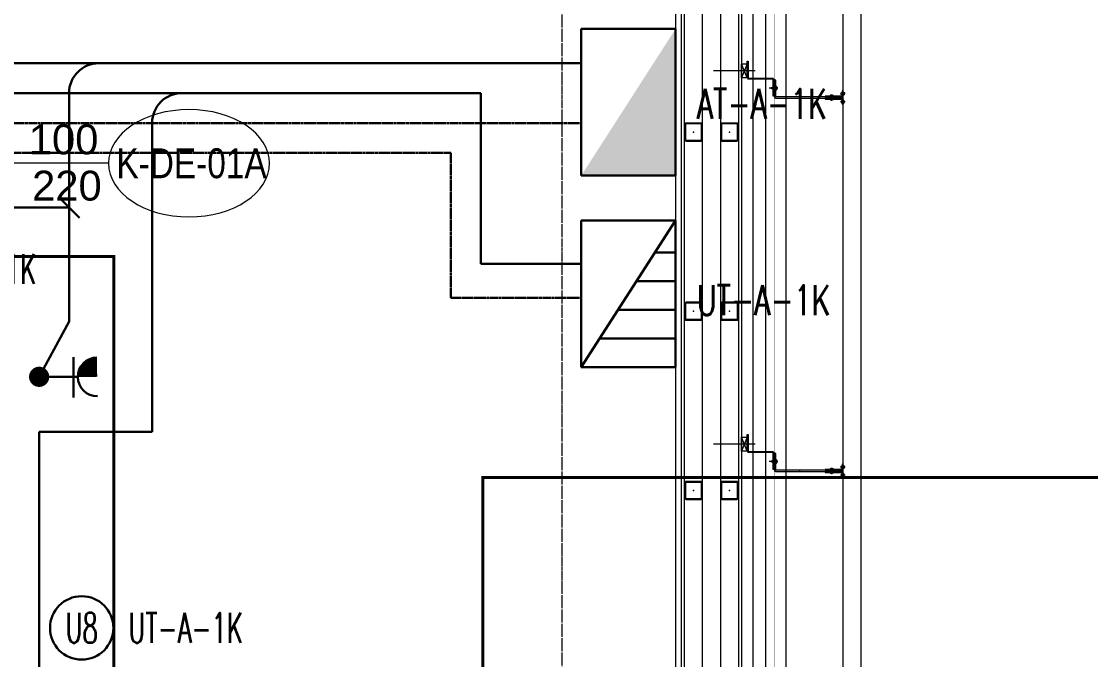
# Model space of a CAD drawing. Extents: x -1439 to 23780, y -1362 to 4476.
# Drawn here: x 10486.6 to 10844.4, y 2136.8 to 2350.5 of the extents above; entities that cross this region are included whole.
import ezdxf
from ezdxf.enums import TextEntityAlignment as Align

# ---------------------------------------------------------------- set-up
doc = ezdxf.new("R2010")
doc.units = 0
doc.header["$MEASUREMENT"] = 0
for name, pattern in [('Audi$0$DASHDOT2', [0.5, 0.25, -0.125, 0, -0.125]), ('Audi$0$HIDDEN2', [4.7625, 3.175, -1.5875]), ('DASHED2', [0.375, 0.25, -0.125])]:
    doc.linetypes.add(name, pattern=pattern)
doc.layers.get('0').update_dxf_attribs({"color": 9, "lineweight": 9})
for name, color, linetype, lineweight in [('Audi$0$06C', 8, 'Continuous', 9), ('Audi$0$06D', 8, 'Continuous', 9), ('Audi$0$10', 8, 'Continuous', 9), ('Audi$0$11', 8, 'Continuous', 9), ('Audi$0$21', 8, 'Continuous', 9), ('Audi$0$22', 8, 'Continuous', 9), ('Audi$0$24', 8, 'Audi$0$DASHDOT2', 9), ('Audi$0$33', 8, 'Audi$0$BATTING', 9), ('Audi$0$35', 8, 'Continuous', 9), ('E-AYDINLATMA VE PRİZ PANOSU', 7, 'Continuous', 30), ('E-ETANŞ PRİZ', 7, 'Continuous', 30), ('E-KABLO', 7, 'Continuous', 30), ('E-LINYE', 7, 'Continuous', 30), ('E-UPS PANOSU', 7, 'Continuous', 30), ('E-YAZI', 7, 'Continuous', 30)]:
    doc.layers.add(name, color=color, linetype=linetype, lineweight=lineweight)
doc.styles.add('Audi$0$Arial', font='arial.ttf', dxfattribs={"height": 2.5})
doc.styles.add('E-YAZI', font='txttw.shx')
doc.linetypes.add('Audi$0$BATTING', pattern='A,0.0001,-0.1,[134,ltypeshp.shx,S=0.1,R=0,X=-0.1,Y=0],-0.2,[134,ltypeshp.shx,S=0.1,R=180,X=0.1,Y=0],-0.1', length=0.4001)

# ---------------------------------------------------------------- blocks, each defined once
blk = doc.blocks.new('Audi$0$0_doorno')
blk.add_lwpolyline([(4.5, 0), (12.5, 0)])
blk.add_ellipse((-0.891, 0), major_axis=(-5.391, 0), ratio=0.666667)
at = {"style": 'Audi$0$Arial'}
blk.add_attdef('YUKSEKLIK', text='', height=2, dxfattribs=at).set_placement((5, 12.3), align=Align.TOP_LEFT)
blk.add_attdef('KAPINO', text='', height=2, dxfattribs=at).set_placement((0, 0), align=Align.MIDDLE)
blk.add_attdef('GENISLIK', text='', height=2, dxfattribs=at).set_placement((5, -3.789), align=Align.BOTTOM_LEFT)
blk = doc.blocks.new('Audi$0$p- alum kaplama profil')
at = {"lineweight": 13}
blk.add_lwpolyline([(7.12, 12.59), (7.12, 26.49)], dxfattribs=at)
at = {"lineweight": 18}
blk.add_lwpolyline([(4.09, 6.16), (-1.41, 6.16), (-1.41, 6.46), (4.09, 6.46, 0.414214), (4.29, 6.66), (4.29, 14.66, -0.414214), (4.79, 15.16), (10.29, 15.16), (10.29, 14.86), (4.79, 14.86, 0.414214), (4.59, 14.66), (4.59, 6.66, -0.414214)], format="xyb", close=True, dxfattribs=at)
at = {"lineweight": 5}
blk.add_lwpolyline([(9.44, 15.16), (4.79, 15.16), (4.79, 17.16), (9.44, 17.16)], close=True, dxfattribs=at)
for points in [[(4.79, 15.16), (9.44, 17.16)], [(9.44, 15.16), (4.79, 17.16)]]:
    blk.add_lwpolyline(points, dxfattribs=at)
blk.add_lwpolyline([(-2.06, 5.56), (-2.06, -2.34), (-2.06, -15.69), (-1.66, -15.69), (-1.66, -2.34), (-1.66, 5.56), (-1.66, 5.56), (-1.66, 5.57), (-1.66, 5.57), (-1.66, 5.58), (-1.66, 5.58), (-1.65, 5.59), (-1.65, 5.59), (-1.65, 5.59), (-1.65, 5.6), (-1.65, 5.6), (-1.64, 5.61), (-1.64, 5.61), (-1.64, 5.62), (-1.64, 5.62), (-1.63, 5.62), (-1.63, 5.63), (-1.63, 5.63), (-1.62, 5.63), (-1.62, 5.64), (-1.61, 5.64), (-1.61, 5.64), (-1.61, 5.64), (-1.6, 5.65), (-1.6, 5.65), (-1.59, 5.65), (-1.59, 5.65), (-1.58, 5.65), (-1.58, 5.65), (-1.57, 5.66), (-1.57, 5.66), (-1.56, 5.66), (-1.56, 5.66), (3.94, 5.66), (3.94, 6.06), (-1.56, 6.06), (-1.58, 6.06), (-1.61, 6.05), (-1.63, 6.05), (-1.66, 6.05), (-1.68, 6.04), (-1.7, 6.03), (-1.73, 6.03), (-1.75, 6.02), (-1.77, 6.01), (-1.79, 6), (-1.82, 5.99), (-1.84, 5.97), (-1.86, 5.96), (-1.88, 5.94), (-1.89, 5.93), (-1.91, 5.91), (-1.93, 5.89), (-1.95, 5.87), (-1.96, 5.85), (-1.97, 5.83), (-1.99, 5.81), (-2, 5.79), (-2.01, 5.77), (-2.02, 5.75), (-2.03, 5.72), (-2.04, 5.7), (-2.04, 5.68), (-2.05, 5.65), (-2.05, 5.63), (-2.06, 5.61), (-2.06, 5.58)], close=True)
blk.add_lwpolyline([(-1.66, -2.34), (-2.06, -2.34)])
for points in [[(-2.36, -10.84), (-2.36, -16.39), (-2.36, -16.39, -0.414214), (-2.51, -16.54), (-2.51, -16.54), (-4.06, -16.54), (-4.06, -16.84), (-2.51, -16.84), (-2.51, -16.84, 0.414214), (-2.06, -16.39), (-2.06, -10.84)], [(-1.36, -10.84), (-1.66, -10.84), (-1.66, -16.39, 0.414214), (-1.21, -16.84), (-1.21, -16.84), (0.34, -16.84), (0.34, -16.54), (-1.21, -16.54), (-1.21, -16.54, -0.414214), (-1.36, -16.39), (-1.36, -16.39)]]:
    blk.add_lwpolyline(points, format="xyb", close=True)
for points in [[(1.05, 6.91, -10), (1.29, 7.56, -10)], [(1.29, 4.93, -10), (1.29, 7.8, -10)], [(1.53, 6.82, -10), (1.29, 7.56, -10)], [(0.67, 5.66, -10), (1.91, 5.66, -10)], [(0.67, 5.66, -10), (0.67, 5.64, -10), (0.67, 5.62, -10), (0.67, 5.6, -10), (0.68, 5.58, -10), (0.68, 5.56, -10), (0.69, 5.54, -10), (0.69, 5.52, -10), (0.7, 5.5, -10), (0.7, 5.48, -10), (0.71, 5.46, -10), (0.72, 5.45, -10), (0.73, 5.43, -10), (0.74, 5.41, -10), (0.75, 5.4, -10), (0.76, 5.38, -10), (0.77, 5.36, -10), (0.79, 5.35, -10), (0.8, 5.33, -10), (0.81, 5.32, -10), (0.83, 5.31, -10), (0.84, 5.29, -10), (0.86, 5.28, -10), (0.87, 5.27, -10), (0.89, 5.26, -10), (0.91, 5.25, -10), (0.92, 5.24, -10), (0.94, 5.23, -10), (0.96, 5.22, -10), (0.98, 5.21, -10), (1, 5.21, -10), (1.02, 5.2, -10), (1.03, 5.2, -10)], [(0.96, 5.66, -10), (0.97, 5.66, -10), (0.97, 5.66, -10), (0.97, 5.66, -10), (0.98, 5.66, -10), (0.98, 5.66, -10), (0.99, 5.66, -10), (0.99, 5.66, -10), (1, 5.66, -10), (1, 5.67, -10), (1, 5.67, -10), (1.01, 5.67, -10), (1.01, 5.67, -10), (1.01, 5.67, -10), (1.02, 5.68, -10), (1.02, 5.68, -10), (1.02, 5.68, -10), (1.03, 5.69, -10), (1.03, 5.69, -10), (1.03, 5.69, -10), (1.04, 5.7, -10), (1.04, 5.7, -10), (1.04, 5.7, -10), (1.04, 5.71, -10), (1.04, 5.71, -10), (1.05, 5.72, -10), (1.05, 5.72, -10), (1.05, 5.72, -10), (1.05, 5.73, -10), (1.05, 5.73, -10), (1.05, 5.74, -10), (1.05, 5.74, -10), (1.05, 5.75, -10)], [(1.61, 6.87, -10), (0.98, 6.96, -10)], [(1.33, 5.85, -10), (0.98, 5.88, -10)], [(1.56, 7.05, -10), (1.02, 7.13, -10)], [(1.03, 5.2, -10), (1.04, 5.2, -10), (1.05, 5.19, -10), (1.05, 5.19, -10), (1.06, 5.19, -10), (1.06, 5.19, -10), (1.07, 5.19, -10), (1.07, 5.19, -10), (1.08, 5.19, -10), (1.08, 5.19, -10), (1.09, 5.19, -10), (1.09, 5.18, -10), (1.1, 5.18, -10), (1.1, 5.18, -10), (1.11, 5.18, -10), (1.11, 5.18, -10), (1.12, 5.18, -10), (1.12, 5.18, -10), (1.13, 5.18, -10), (1.13, 5.18, -10), (1.14, 5.18, -10), (1.15, 5.18, -10), (1.15, 5.18, -10), (1.16, 5.17, -10), (1.16, 5.17, -10), (1.17, 5.17, -10), (1.17, 5.17, -10), (1.18, 5.17, -10), (1.18, 5.17, -10), (1.19, 5.17, -10), (1.19, 5.17, -10), (1.2, 5.17, -10), (1.2, 5.17, -10)], [(1.05, 5.83, -10), (1.05, 6.01, -10)], [(1.05, 5.75, -10), (1.05, 5.83, -10)], [(1.2, 5.17, -10), (1.2, 5.2, -10)], [(1.38, 5.2, -10), (1.2, 5.2, -10)], [(1.29, 6.16, -10), (1.29, 6.26, -10)], [(1.38, 5.17, -10), (1.38, 5.2, -10)], [(1.38, 5.17, -10), (1.38, 5.17, -10), (1.39, 5.17, -10), (1.39, 5.17, -10), (1.4, 5.17, -10), (1.41, 5.17, -10), (1.41, 5.17, -10), (1.42, 5.17, -10), (1.42, 5.17, -10), (1.43, 5.17, -10), (1.43, 5.18, -10), (1.44, 5.18, -10), (1.44, 5.18, -10), (1.45, 5.18, -10), (1.45, 5.18, -10), (1.46, 5.18, -10), (1.46, 5.18, -10), (1.47, 5.18, -10), (1.47, 5.18, -10), (1.48, 5.18, -10), (1.48, 5.18, -10), (1.49, 5.18, -10), (1.5, 5.19, -10), (1.5, 5.19, -10), (1.51, 5.19, -10), (1.51, 5.19, -10), (1.52, 5.19, -10), (1.52, 5.19, -10), (1.53, 5.19, -10), (1.53, 5.19, -10), (1.54, 5.19, -10), (1.54, 5.2, -10), (1.55, 5.2, -10)], [(1.53, 5.75, -10), (1.53, 5.92, -10)], [(1.53, 5.75, -10), (1.53, 5.74, -10), (1.53, 5.74, -10), (1.53, 5.73, -10), (1.53, 5.73, -10), (1.53, 5.72, -10), (1.54, 5.72, -10), (1.54, 5.72, -10), (1.54, 5.71, -10), (1.54, 5.71, -10), (1.54, 5.7, -10), (1.54, 5.7, -10), (1.55, 5.7, -10), (1.55, 5.69, -10), (1.55, 5.69, -10), (1.55, 5.69, -10), (1.56, 5.68, -10), (1.56, 5.68, -10), (1.56, 5.68, -10), (1.57, 5.67, -10), (1.57, 5.67, -10), (1.58, 5.67, -10), (1.58, 5.67, -10), (1.58, 5.67, -10), (1.59, 5.66, -10), (1.59, 5.66, -10), (1.6, 5.66, -10), (1.6, 5.66, -10), (1.6, 5.66, -10), (1.61, 5.66, -10), (1.61, 5.66, -10), (1.62, 5.66, -10), (1.62, 5.66, -10)], [(1.55, 5.2, -10), (1.57, 5.2, -10), (1.59, 5.21, -10), (1.6, 5.21, -10), (1.62, 5.22, -10), (1.64, 5.23, -10), (1.66, 5.24, -10), (1.68, 5.25, -10), (1.69, 5.26, -10), (1.71, 5.27, -10), (1.73, 5.28, -10), (1.74, 5.29, -10), (1.76, 5.31, -10), (1.77, 5.32, -10), (1.78, 5.33, -10), (1.8, 5.35, -10), (1.81, 5.36, -10), (1.82, 5.38, -10), (1.83, 5.4, -10), (1.84, 5.41, -10), (1.85, 5.43, -10), (1.86, 5.45, -10), (1.87, 5.46, -10), (1.88, 5.48, -10), (1.89, 5.5, -10), (1.89, 5.52, -10), (1.9, 5.54, -10), (1.9, 5.56, -10), (1.9, 5.58, -10), (1.91, 5.6, -10), (1.91, 5.62, -10), (1.91, 5.64, -10), (1.91, 5.66, -10)], [(-2.86, -13.04, 0), (-0.86, -13.04, 0)], [(-2.36, -12.52, 0), (-2.4, -12.53, 0), (-2.43, -12.56, 0), (-2.47, -12.58, 0), (-2.5, -12.6, 0), (-2.53, -12.63, 0), (-2.56, -12.66, 0), (-2.59, -12.69, 0), (-2.61, -12.73, 0), (-2.63, -12.76, 0), (-2.65, -12.8, 0), (-2.67, -12.84, 0), (-2.68, -12.88, 0), (-2.69, -12.92, 0), (-2.7, -12.96, 0), (-2.71, -13, 0), (-2.71, -13.04, 0), (-2.71, -13.08, 0), (-2.7, -13.13, 0), (-2.69, -13.17, 0), (-2.68, -13.21, 0), (-2.67, -13.25, 0), (-2.65, -13.28, 0), (-2.63, -13.32, 0), (-2.61, -13.36, 0), (-2.59, -13.39, 0), (-2.56, -13.42, 0), (-2.53, -13.45, 0), (-2.5, -13.48, 0), (-2.47, -13.51, 0), (-2.43, -13.53, 0), (-2.4, -13.55, 0), (-2.36, -13.57, 0)], [(-2.36, -13.04, 0), (-2.36, -12.52, 0)], [(-2.36, -13.04, 0), (-2.36, -12.73, 0)], [(-2.36, -12.73, 0), (-2.36, -13.04, 0)], [(-1.36, -12.73, 0), (-2.36, -12.73, 0)], [(-2.36, -13.04, 0), (-2.36, -13.36, 0)], [(-2.36, -13.04, 0), (-2.36, -13.57, 0)], [(-2.36, -13.36, 0), (-2.36, -13.04, 0)], [(-1.36, -13.36, 0), (-2.36, -13.36, 0)], [(-1.36, -13.04, 0), (-1.36, -12.37, 0)], [(-1.36, -13.72, 0), (-1.32, -13.68, 0), (-1.29, -13.65, 0), (-1.26, -13.61, 0), (-1.23, -13.58, 0), (-1.2, -13.54, 0), (-1.18, -13.5, 0), (-1.16, -13.45, 0), (-1.14, -13.41, 0), (-1.12, -13.37, 0), (-1.1, -13.32, 0), (-1.09, -13.28, 0), (-1.08, -13.23, 0), (-1.07, -13.18, 0), (-1.06, -13.14, 0), (-1.06, -13.09, 0), (-1.06, -13.04, 0), (-1.06, -12.99, 0), (-1.06, -12.95, 0), (-1.07, -12.9, 0), (-1.08, -12.85, 0), (-1.09, -12.81, 0), (-1.1, -12.76, 0), (-1.12, -12.72, 0), (-1.14, -12.67, 0), (-1.16, -12.63, 0), (-1.18, -12.59, 0), (-1.2, -12.55, 0), (-1.23, -12.51, 0), (-1.26, -12.47, 0), (-1.29, -12.43, 0), (-1.32, -12.4, 0), (-1.36, -12.37, 0)], [(-1.36, -13.04, 0), (-1.36, -13.72, 0)], [(-3.84, -17.04, 0), (-3.81, -17.07, 0), (-3.78, -17.1, 0), (-3.75, -17.12, 0), (-3.72, -17.15, 0), (-3.69, -17.17, 0), (-3.66, -17.19, 0), (-3.62, -17.21, 0), (-3.59, -17.23, 0), (-3.55, -17.24, 0), (-3.52, -17.26, 0), (-3.48, -17.27, 0), (-3.44, -17.28, 0), (-3.4, -17.28, 0), (-3.36, -17.29, 0), (-3.32, -17.29, 0), (-3.29, -17.29, 0), (-3.25, -17.29, 0), (-3.21, -17.29, 0), (-3.17, -17.28, 0), (-3.13, -17.28, 0), (-3.09, -17.27, 0), (-3.06, -17.26, 0), (-3.02, -17.24, 0), (-2.98, -17.23, 0), (-2.95, -17.21, 0), (-2.91, -17.19, 0), (-2.88, -17.17, 0), (-2.85, -17.15, 0), (-2.82, -17.12, 0), (-2.79, -17.1, 0), (-2.76, -17.07, 0), (-2.73, -17.04, 0)], [(-3.29, -17.04, 0), (-3.84, -17.04, 0)], [(-2.85, -16.54, 0), (-2.86, -16.51, 0), (-2.87, -16.47, 0), (-2.89, -16.44, 0), (-2.91, -16.41, 0), (-2.93, -16.38, 0), (-2.96, -16.35, 0), (-2.98, -16.33, 0), (-3.01, -16.31, 0), (-3.04, -16.29, 0), (-3.07, -16.27, 0), (-3.11, -16.25, 0), (-3.14, -16.24, 0), (-3.18, -16.23, 0), (-3.21, -16.22, 0), (-3.25, -16.22, 0), (-3.29, -16.22, 0), (-3.32, -16.22, 0), (-3.36, -16.22, 0), (-3.39, -16.23, 0), (-3.43, -16.24, 0), (-3.46, -16.25, 0), (-3.5, -16.27, 0), (-3.53, -16.29, 0), (-3.56, -16.31, 0), (-3.59, -16.33, 0), (-3.61, -16.35, 0), (-3.64, -16.38, 0), (-3.66, -16.41, 0), (-3.68, -16.44, 0), (-3.7, -16.47, 0), (-3.71, -16.51, 0), (-3.73, -16.54, 0)], [(-3.29, -16.54, 0), (-3.73, -16.54, 0)], [(-3.29, -16.54, 0), (-3.55, -16.54, 0)], [(-3.55, -16.54, 0), (-3.29, -16.54, 0)], [(-3.55, -17.04, 0), (-3.55, -16.54, 0)], [(-3.29, -17.54, 0), (-3.29, -16.04, 0)], [(-3.29, -16.54, 0), (-2.85, -16.54, 0)], [(-3.29, -16.54, 0), (-3.03, -16.54, 0)], [(-3.03, -16.54, 0), (-3.29, -16.54, 0)], [(-3.29, -17.04, 0), (-2.73, -17.04, 0)], [(-3.03, -17.04, 0), (-3.03, -16.54, 0)], [(-0.56, -17.04, 0), (-1.11, -17.04, 0)], [(0, -17.04, 0), (-0.03, -17.07, 0), (-0.06, -17.1, 0), (-0.09, -17.12, 0), (-0.12, -17.15, 0), (-0.15, -17.17, 0), (-0.18, -17.19, 0), (-0.22, -17.21, 0), (-0.25, -17.23, 0), (-0.29, -17.24, 0), (-0.33, -17.26, 0), (-0.36, -17.27, 0), (-0.4, -17.28, 0), (-0.44, -17.28, 0), (-0.48, -17.29, 0), (-0.52, -17.29, 0), (-0.56, -17.29, 0), (-0.59, -17.29, 0), (-0.63, -17.29, 0), (-0.67, -17.28, 0), (-0.71, -17.28, 0), (-0.75, -17.27, 0), (-0.79, -17.26, 0), (-0.82, -17.24, 0), (-0.86, -17.23, 0), (-0.89, -17.21, 0), (-0.93, -17.19, 0), (-0.96, -17.17, 0), (-0.99, -17.15, 0), (-1.02, -17.12, 0), (-1.05, -17.1, 0), (-1.08, -17.07, 0), (-1.11, -17.04, 0)], [(-1, -16.54, 0), (-0.98, -16.51, 0), (-0.97, -16.47, 0), (-0.95, -16.44, 0), (-0.93, -16.41, 0), (-0.91, -16.38, 0), (-0.88, -16.35, 0), (-0.86, -16.33, 0), (-0.83, -16.31, 0), (-0.8, -16.29, 0), (-0.77, -16.27, 0), (-0.73, -16.25, 0), (-0.7, -16.24, 0), (-0.66, -16.23, 0), (-0.63, -16.22, 0), (-0.59, -16.22, 0), (-0.56, -16.22, 0), (-0.52, -16.22, 0), (-0.48, -16.22, 0), (-0.45, -16.23, 0), (-0.41, -16.24, 0), (-0.38, -16.25, 0), (-0.34, -16.27, 0), (-0.31, -16.29, 0), (-0.28, -16.31, 0), (-0.25, -16.33, 0), (-0.23, -16.35, 0), (-0.2, -16.38, 0), (-0.18, -16.41, 0), (-0.16, -16.44, 0), (-0.14, -16.47, 0), (-0.13, -16.51, 0), (-0.12, -16.54, 0)], [(-0.56, -16.54, 0), (-1, -16.54, 0)], [(-0.56, -16.54, 0), (-0.82, -16.54, 0)], [(-0.82, -16.54, 0), (-0.56, -16.54, 0)], [(-0.82, -17.04, 0), (-0.82, -16.54, 0)], [(-0.56, -17.54, 0), (-0.56, -16.04, 0)], [(-0.56, -16.54, 0), (-0.3, -16.54, 0)], [(-0.56, -16.54, 0), (-0.12, -16.54, 0)], [(-0.3, -16.54, 0), (-0.56, -16.54, 0)], [(-0.56, -17.04, 0), (0, -17.04, 0)], [(-0.3, -17.04, 0), (-0.3, -16.54, 0)]]:
    blk.add_polyline3d(points)
blk = doc.blocks.new('Audi$0$prf-60x60')
for points in [[(-2.5, -6), (2.5, -6, 0.414214), (3, -5.5), (3, -0.5, 0.414214), (2.5, 0), (-2.5, 0, 0.414214), (-3, -0.5), (-3, -5.5, 0.414214)], [(-2.5, -5.7), (2.5, -5.7, 0.414214), (2.7, -5.5), (2.7, -0.5, 0.414214), (2.5, -0.3), (-2.5, -0.3, 0.414214), (-2.7, -0.5), (-2.7, -5.5, 0.414214)]]:
    blk.add_lwpolyline(points, format="xyb", close=True)
at = {"color": 252}
blk.add_point((0, -3), dxfattribs=at)
blk = doc.blocks.new('100_ETANŞ PRİZ')
at = {"layer": 'E-ETANŞ PRİZ', "color": 4}
for p, q in [((-1.223, 2.136), (1.279, 2.136)), ((0, 2.4), (0, 0))]:
    blk.add_line(p, q, dxfattribs=at)
at = {"layer": 'E-ETANŞ PRİZ', "color": 4, "const_width": 1.2}
blk.add_lwpolyline([(0.01, 3, -0.414214), (-0.6, 3.59)], format="xyb", dxfattribs=at)
at = {"layer": 'E-ETANŞ PRİZ', "color": 4}
blk.add_arc((0, 3.6), 1.2, 180.75513, 0.75513, dxfattribs=at)
blk = doc.blocks.new('100_UPS PANOSU')
at = {"layer": 'E-UPS PANOSU', "color": 4}
for p, q in [((-38.4, 49.35), (38.4, 49.35)), ((-38.4, 0), (-38.4, 49.35)), ((38.4, 0), (-38.4, 49.35)), ((38.4, 49.35), (38.4, 0)), ((-23.4, 0), (-23.4, 39.71)), ((-8.4, 0), (-8.4, 30.07)), ((6.6, 0), (6.6, 20.43)), ((21.6, 0), (21.6, 10.79)), ((38.4, 0), (-38.4, 0))]:
    blk.add_line(p, q, dxfattribs=at)
blk = doc.blocks.new('100_AYDINLATMA VE PRİZ PANOSU')
at = {"layer": 'E-AYDINLATMA VE PRİZ PANOSU', "color": 4}
for p, q in [((-3.072, 3.948), (3.072, 3.948)), ((-3.072, 0), (-3.072, 3.948)), ((3.072, 3.948), (3.072, 0)), ((3.072, 0), (-3.072, 0))]:
    blk.add_line(p, q, dxfattribs=at)
blk.add_solid([(3.072, 0), (-3.072, 0), (-3.072, 3.948)], dxfattribs=at)

msp = doc.modelspace()

# ---------------------------------------------------------------- linework, layer by layer
at = {"layer": 'Audi$0$06C'}
msp.add_line((10767.5, 2865), (10767.49, 1989.75), dxfattribs=at)
at = {"layer": 'Audi$0$06D'}
for points in [[(10742.5, 1990.05), (10742.5, 2840), (9855, 2840)], [(10735.7, 1998.05), (10735.71, 2833.2), (9855, 2833.25)], [(10720.5, 2365), (10720.5, 2016.45), (10714.5, 2016.45), (10714.5, 2365)]]:
    msp.add_lwpolyline(points, dxfattribs=at)
at = {"layer": 'Audi$0$10'}
msp.add_line((10761.5, 2859), (10761.5, 1989.75), dxfattribs=at)
at = {"layer": 'Audi$0$10', "const_width": 0.1}
msp.add_lwpolyline([(10738.5, 1990.05), (10738.5, 2836), (9848.37, 2836)], dxfattribs=at)
at = {"layer": 'Audi$0$11'}
for points in [[(10727.5, 2365), (10727.5, 2009.45), (10707.5, 2009.45), (10707.5, 2365)], [(10726.5, 2365), (10726.5, 2010.45), (10708.5, 2010.45), (10708.5, 2365)]]:
    msp.add_lwpolyline(points, dxfattribs=at)
at = {"layer": 'Audi$0$21', "linetype": 'Audi$0$HIDDEN2', "ltscale": 0.1, "const_width": 1}
for points in [[(9939.87, 2271.8), (10517.49, 2271.8), (10517.49, 1816.58), (9939.87, 1816.58)], [(10863.81, 2197.8), (10641.02, 2197.8), (10641.02, 1849.53), (10863.81, 1849.53)]]:
    msp.add_lwpolyline(points, close=True, dxfattribs=at)
at = {"layer": 'Audi$0$24'}
msp.add_lwpolyline([(10667.5, 195), (10667.5, 4035)], dxfattribs=at)
at = {"layer": 'Audi$0$33', "ltscale": 0.4}
msp.add_lwpolyline([(10731.5, 2000.27), (10731.5, 2829), (9855, 2829)], dxfattribs=at)
at = {"layer": 'Audi$0$35'}
msp.add_lwpolyline([(10482.5, 2046.82), (10482.5, 2253), (10472.5, 2253), (10472.5, 2353), (10482.5, 2353), (10482.5, 2363), (10705.5, 2363), (10705.5, 2049.58, 0.008933), (10482.5, 2046.82)], format="xyb", close=True, dxfattribs=at)
at = {"layer": 'E-KABLO', "color": 6}
for p, q in [((10433.67, 2336.47), (10512.5, 2336.47)), ((10512.5, 2336.47), (10673.91, 2336.47)), ((10502.5, 2250), (10502.5, 2326.47)), ((10502.5, 2250), (10492.5, 2231.5))]:
    msp.add_line(p, q, dxfattribs=at)
at = {"layer": 'E-KABLO', "color": 4}
for p, q in [((9333.02, 2326.47), (10540.3, 2326.47)), ((10540.3, 2326.47), (10640.27, 2326.47)), ((10640.27, 2269.28), (10640.27, 2326.47)), ((10530.3, 2213.11), (10530.3, 2316.47)), ((10673.91, 2269.28), (10640.27, 2269.28)), ((10492.5, 2057.76), (10492.5, 2213.11)), ((10492.5, 2213.11), (10530.3, 2213.11))]:
    msp.add_line(p, q, dxfattribs=at)
at = {"layer": 'E-KABLO', "color": 6, "linetype": 'DASHED2'}
msp.add_line((9412.65, 2316.47), (10673.91, 2316.47), dxfattribs=at)
at = {"layer": 'E-KABLO', "color": 4, "linetype": 'DASHED2'}
for p, q in [((9402.65, 2306.47), (10630.27, 2306.47)), ((10630.27, 2257.98), (10630.27, 2306.47)), ((10673.91, 2257.98), (10630.27, 2257.98))]:
    msp.add_line(p, q, dxfattribs=at)
at = {"layer": 'E-KABLO', "color": 4, "linetype": 'Continuous', "const_width": 3.38}
msp.add_lwpolyline([(10494.19, 2231.5, 1), (10490.81, 2231.5, 1)], format="xyb", close=True, dxfattribs=at)
at = {"layer": 'E-KABLO', "color": 7, "linetype": 'Continuous'}
msp.add_circle((10506.75, 2147.43), 10.61, dxfattribs=at)
at = {"layer": 'E-KABLO', "color": 6}
msp.add_arc((10512.5, 2326.47), 10, 90, 180, dxfattribs=at)
at = {"layer": 'E-KABLO', "color": 4}
msp.add_arc((10540.3, 2316.47), 10, 90, 180, dxfattribs=at)
at = {"layer": 'E-LINYE', "color": 7, "linetype": 'Continuous'}
for p, q in [((10498.94, 2291.75), (10506.06, 2284.72)), ((10483.66, 2288.24), (10502.5, 2288.24))]:
    msp.add_line(p, q, dxfattribs=at)

# ---------------------------------------------------------------- block references
at = {"layer": 'Audi$0$10'}
for name, p, rotation in [('Audi$0$p- alum kaplama profil', (10744.66, 2326.86), 90), ('Audi$0$prf-60x60', (10714.5, 2313.45), 270), ('Audi$0$prf-60x60', (10726.5, 2313.45), 270), ('Audi$0$prf-60x60', (10714.5, 2253.45), 270), ('Audi$0$prf-60x60', (10726.5, 2253.45), 270), ('Audi$0$p- alum kaplama profil', (10744.66, 2201.86), 90), ('Audi$0$prf-60x60', (10714.5, 2193.45), 270), ('Audi$0$prf-60x60', (10726.5, 2193.45), 270)]:
    msp.add_blockref(name, p, dxfattribs=dict(at, rotation=rotation))
at = {"layer": 'Audi$0$22'}
ref = msp.add_blockref('Audi$0$0_doorno', (10538.19, 2303), dxfattribs=dict(at, xscale=-5, yscale=5, zscale=5))
ref.add_attrib('KAPINO', 'K-DE-01A', dxfattribs={"layer": '0', "height": 10, "style": 'Audi$0$Arial', "width": 0.8}).set_placement((10543.51, 2303), align=Align.MIDDLE)
ref.add_attrib('GENISLIK', '100', dxfattribs={"layer": '0', "height": 10, "style": 'Audi$0$Arial'}).set_placement((10489.03, 2303), align=Align.BOTTOM_LEFT)
ref.add_attrib('YUKSEKLIK', '220', dxfattribs={"layer": '0', "height": 10, "style": 'Audi$0$Arial'}).set_placement((10490.14, 2300.5), align=Align.TOP_LEFT)
at = {"layer": 'E-AYDINLATMA VE PRİZ PANOSU', "xscale": 8, "yscale": 8, "zscale": 8, "rotation": 90}
msp.add_blockref('100_AYDINLATMA VE PRİZ PANOSU', (10705.5, 2323.43), dxfattribs=at)
at = {"layer": 'E-ETANŞ PRİZ', "xscale": 5.399999999999998, "yscale": 5.399999999999998, "zscale": 5.399999999999998, "rotation": 270}
msp.add_blockref('100_ETANŞ PRİZ', (10492.5, 2231.5), dxfattribs=at)
at = {"layer": 'E-UPS PANOSU', "xscale": 0.6400002083427264, "yscale": 0.6400002083427264, "zscale": 0.6400002083427264, "rotation": 90}
msp.add_blockref('100_UPS PANOSU', (10705.5, 2259.28), dxfattribs=at)

# ---------------------------------------------------------------- texts
at = {"layer": 'E-AYDINLATMA VE PRİZ PANOSU', "color": 4, "style": 'E-YAZI', "width": 0.7}
msp.add_text('AT-A-1K', height=10, dxfattribs=at).set_placement((10712.64, 2317.91))
at = {"layer": 'E-KABLO', "color": 3, "linetype": 'Continuous', "style": 'E-YAZI', "width": 0.6}
msp.add_text('U8', height=10, dxfattribs=at).set_placement((10506.75, 2147.43), align=Align.MIDDLE_CENTER)
at = {"layer": 'E-UPS PANOSU', "color": 4, "style": 'E-YAZI', "width": 0.7}
msp.add_text('UT-A-1K', height=10, dxfattribs=at).set_placement((10712.64, 2252.16))
at = {"layer": 'E-YAZI', "color": 3, "style": 'E-YAZI', "width": 0.6}
for s, p in [('AT-A-1K', (10454.26, 2262.58)), ('UT-A-1K', (10522.4, 2142.43))]:
    msp.add_text(s, height=10, dxfattribs=at).set_placement(p)

doc.saveas('drawing.dxf')
